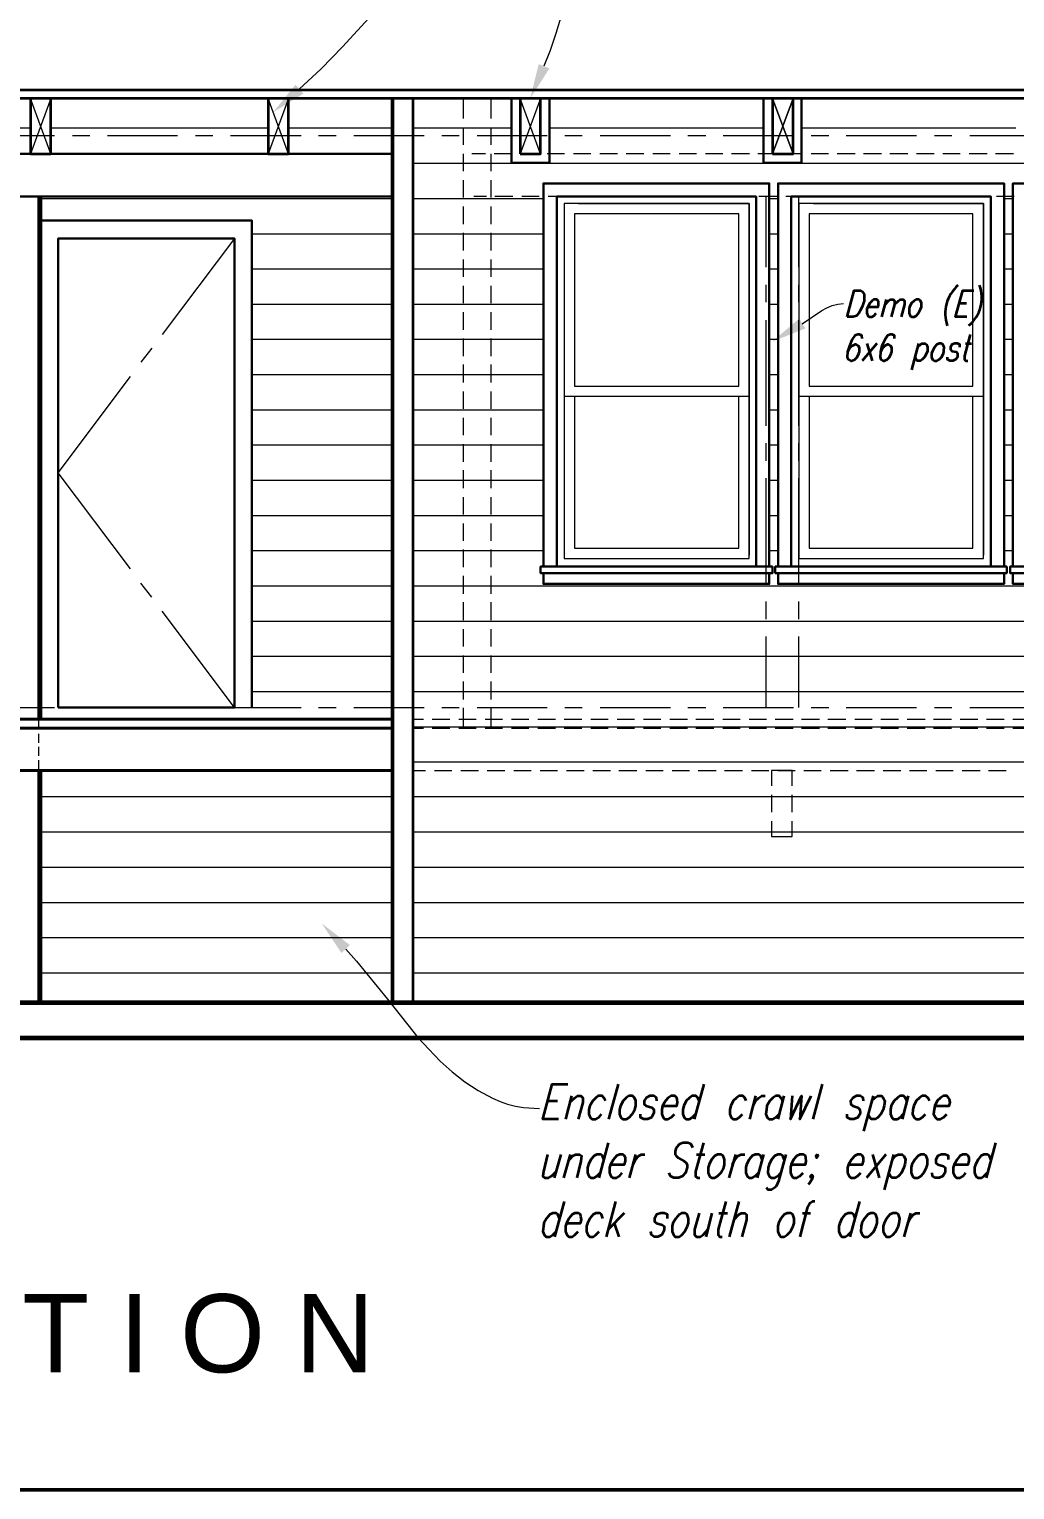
# Model space of a CAD drawing. Header units: inches. Extents: x 1543 to 43489, y -26 to 5775.
# Drawn here: x 1857.2 to 2032.3, y 2897.1 to 3156.6 of the extents above; entities that cross this region are included whole.
import ezdxf

# ---------------------------------------------------------------- set-up
doc = ezdxf.new("R2010")
doc.units = ezdxf.units.IN
doc.header["$LTSCALE"] = 0.5
doc.header["$MEASUREMENT"] = 0
for name, color, linetype in [('PDF_A-FLOR-LEVL', 7, 'Continuous'), ('PDF_A-Window', 7, 'Continuous'), ('PDF_C-TOPO', 7, 'Continuous'), ('PDF_centerlines', 7, 'Continuous'), ('PDF_Demo-section', 7, 'Continuous'), ('PDF_Hatch-siding', 7, 'Continuous'), ('PDF_Hidden1', 7, 'Continuous'), ('PDF_Layer1', 7, 'Continuous'), ('PDF_Layer2', 7, 'Continuous'), ('PDF_Layer3', 7, 'Continuous'), ('PDF_Layer4', 7, 'Continuous'), ('PDF_Layer5', 7, 'Continuous'), ('PDF_Layer6', 7, 'Continuous'), ('PDF_LEADER', 7, 'Continuous'), ('PDF_Text', 7, 'Continuous'), ('PDF_TEXT3', 7, 'Continuous')]:
    doc.layers.add(name, color=color, linetype=linetype)
doc.styles.add('PDF Arial', font='arial.ttf')

msp = doc.modelspace()

# ---------------------------------------------------------------- linework, layer by layer
at = {"layer": 'PDF_A-FLOR-LEVL', "lineweight": 20}
for points in [[(1849.19, 3137.67), (1861.7, 3137.67)], [(1864.87, 3137.67), (1867.96, 3137.67)], [(1871.13, 3137.67), (1883.55, 3137.67)], [(1886.72, 3137.67), (1889.81, 3137.67)], [(1892.98, 3137.67), (1905.49, 3137.67)], [(1908.57, 3137.67), (1911.74, 3137.67)], [(1914.83, 3137.67), (1927.34, 3137.67)], [(1930.51, 3137.67), (1933.59, 3137.67)], [(1936.76, 3137.67), (1949.19, 3137.67)], [(1952.36, 3137.67), (1955.44, 3137.67)], [(1958.61, 3137.67), (1971.12, 3137.67)], [(1974.21, 3137.67), (1977.38, 3137.67)], [(1980.46, 3137.67), (1992.97, 3137.67)], [(1996.06, 3137.67), (1999.23, 3137.67)], [(2002.31, 3137.67), (2014.82, 3137.67)], [(2017.99, 3137.67), (2021.08, 3137.67)], [(2024.25, 3137.67), (2036.76, 3137.67)], [(1849.19, 3036.09), (1861.7, 3036.09)], [(1864.87, 3036.09), (1867.96, 3036.09)], [(1871.13, 3036.09), (1883.55, 3036.09)], [(1886.72, 3036.09), (1889.81, 3036.09)], [(1892.98, 3036.09), (1905.49, 3036.09)], [(1908.57, 3036.09), (1911.74, 3036.09)], [(1914.83, 3036.09), (1927.34, 3036.09)], [(1930.51, 3036.09), (1933.59, 3036.09)], [(1936.76, 3036.09), (1949.19, 3036.09)], [(1952.36, 3036.09), (1955.44, 3036.09)], [(1958.61, 3036.09), (1971.12, 3036.09)], [(1974.21, 3036.09), (1977.38, 3036.09)], [(1980.46, 3036.09), (1992.97, 3036.09)], [(1996.06, 3036.09), (1999.23, 3036.09)], [(2002.31, 3036.09), (2014.82, 3036.09)], [(2017.99, 3036.09), (2021.08, 3036.09)], [(2024.25, 3036.09), (2036.76, 3036.09)]]:
    msp.add_lwpolyline(points, dxfattribs=at)
at = {"layer": 'PDF_A-Window', "lineweight": 30}
for points in [[(1942.85, 3144.26), (1942.85, 3132.84), (1949.61, 3132.84), (1949.61, 3144.26)], [(1987.64, 3144.26), (1987.64, 3132.84), (1994.39, 3132.84), (1994.39, 3144.26)], [(1896.73, 3036.09), (1896.73, 3122.58), (1859.28, 3122.58)], [(1862.37, 3036.09), (1862.37, 3119.41), (1893.64, 3119.41), (1893.64, 3036.09)]]:
    msp.add_lwpolyline(points, dxfattribs=at)
at = {"layer": 'PDF_C-TOPO', "lineweight": 60}
for points in [[(2143.18, 2977.38), (2143.18, 2983.63), (1679.39, 2983.63), (1679.39, 2977.38), (1621.01, 2971.21)], [(2234.42, 2977.38), (1679.39, 2977.38)]]:
    msp.add_lwpolyline(points, dxfattribs=at)
at = {"layer": 'PDF_centerlines', "lineweight": 20}
for points in [[(1893.64, 3119.41), (1880.8, 3102.31)], [(1878.97, 3099.89), (1877.05, 3097.39)], [(1875.21, 3060.7), (1862.37, 3077.79), (1875.21, 3094.89)], [(1878.97, 3055.69), (1877.05, 3058.19)], [(1893.64, 3036.09), (1880.8, 3053.19)]]:
    msp.add_lwpolyline(points, dxfattribs=at)
at = {"layer": 'PDF_Demo-section', "lineweight": 9}
for points in [[(1988.05, 3126.83), (1988.05, 3114.32)], [(1993.81, 3126.83), (1993.81, 3114.32)], [(1988.05, 3111.15), (1988.05, 3108.07)], [(1993.81, 3111.15), (1993.81, 3108.07)], [(1988.05, 3104.9), (1988.05, 3086.13)], [(1993.81, 3104.9), (1993.81, 3086.13)], [(1988.05, 3083.05), (1988.05, 3079.88)], [(1993.81, 3083.05), (1993.81, 3079.88)], [(1988.05, 3076.79), (1988.05, 3058.03)], [(1993.81, 3076.79), (1993.81, 3058.03)], [(1988.05, 3054.94), (1988.05, 3051.77)], [(1993.81, 3054.94), (1993.81, 3051.77)], [(1988.05, 3048.69), (1988.05, 3036.09)], [(1993.81, 3048.69), (1993.81, 3036.09)]]:
    msp.add_lwpolyline(points, dxfattribs=at)
at = {"layer": 'PDF_Hatch-siding', "lineweight": 13}
for points in [[(1685.31, 3139.01), (1857.45, 3139.01)], [(1861.03, 3139.01), (1899.65, 3139.01)], [(1903.23, 3139.01), (1921.75, 3139.01)], [(1925.42, 3139.01), (1942.85, 3139.01)], [(1949.61, 3139.01), (1987.64, 3139.01)], [(1994.39, 3139.01), (2032.42, 3139.01)], [(1925.42, 3132.75), (2136.84, 3132.75)], [(1859.28, 3126.5), (1921.75, 3126.5)], [(1925.42, 3126.5), (1948.52, 3126.5)], [(1988.64, 3126.5), (1990.22, 3126.5)], [(2030.34, 3126.5), (2031.92, 3126.5)], [(1896.73, 3120.24), (1921.75, 3120.24)], [(1925.42, 3120.24), (1948.52, 3120.24)], [(1988.64, 3120.24), (1990.22, 3120.24)], [(2030.34, 3120.24), (2031.92, 3120.24)], [(1896.73, 3113.99), (1921.75, 3113.99)], [(1925.42, 3113.99), (1948.52, 3113.99)], [(1988.64, 3113.99), (1990.22, 3113.99)], [(2030.34, 3113.99), (2031.92, 3113.99)], [(1896.73, 3107.73), (1921.75, 3107.73)], [(1925.42, 3107.73), (1948.52, 3107.73)], [(1988.64, 3107.73), (1990.22, 3107.73)], [(2030.34, 3107.73), (2031.92, 3107.73)], [(1896.73, 3101.48), (1921.75, 3101.48)], [(1925.42, 3101.48), (1948.52, 3101.48)], [(1988.64, 3101.48), (1990.22, 3101.48)], [(2030.34, 3101.48), (2031.92, 3101.48)], [(1896.73, 3095.22), (1921.75, 3095.22)], [(1925.42, 3095.22), (1948.52, 3095.22)], [(1988.64, 3095.22), (1990.22, 3095.22)], [(2030.34, 3095.22), (2031.92, 3095.22)], [(1896.73, 3088.97), (1921.75, 3088.97)], [(1925.42, 3088.97), (1948.52, 3088.97)], [(1988.64, 3088.97), (1990.22, 3088.97)], [(2030.34, 3088.97), (2031.92, 3088.97)], [(1896.73, 3082.71), (1921.75, 3082.71)], [(1925.42, 3082.71), (1948.52, 3082.71)], [(1988.64, 3082.71), (1990.22, 3082.71)], [(2030.34, 3082.71), (2031.92, 3082.71)], [(1896.73, 3076.46), (1921.75, 3076.46)], [(1925.42, 3076.46), (1948.52, 3076.46)], [(1988.64, 3076.46), (1990.22, 3076.46)], [(2030.34, 3076.46), (2031.92, 3076.46)], [(1896.73, 3070.2), (1921.75, 3070.2)], [(1925.42, 3070.2), (1948.52, 3070.2)], [(1988.64, 3070.2), (1990.22, 3070.2)], [(2030.34, 3070.2), (2031.92, 3070.2)], [(1896.73, 3063.95), (1921.75, 3063.95)], [(1925.42, 3063.95), (1948.52, 3063.95)], [(1988.64, 3063.95), (1990.22, 3063.95)], [(2030.34, 3063.95), (2031.92, 3063.95)], [(1896.73, 3057.69), (1921.75, 3057.69)], [(1925.42, 3057.69), (2136.84, 3057.69)], [(1896.73, 3051.44), (1921.75, 3051.44)], [(1925.42, 3051.44), (2136.84, 3051.44)], [(1896.73, 3045.18), (1921.75, 3045.18)], [(1925.42, 3045.18), (2136.84, 3045.18)], [(1896.73, 3038.93), (1921.75, 3038.93)], [(1925.42, 3038.93), (2136.84, 3038.93)], [(1925.42, 3032.67), (2136.84, 3032.67)], [(1925.42, 3026.42), (2136.84, 3026.42)], [(1859.28, 3020.25), (1921.75, 3020.25)], [(1925.42, 3020.25), (2136.84, 3020.25)], [(1859.28, 3013.99), (1921.75, 3013.99)], [(1925.42, 3013.99), (2136.84, 3013.99)], [(1859.28, 3007.74), (1921.75, 3007.74)], [(1925.42, 3007.74), (2136.84, 3007.74)], [(1859.28, 3001.48), (1921.75, 3001.48)], [(1925.42, 3001.48), (2136.84, 3001.48)], [(1859.28, 2995.23), (1921.75, 2995.23)], [(1925.42, 2995.23), (2136.84, 2995.23)], [(1859.28, 2988.97), (1921.75, 2988.97)], [(1925.42, 2988.97), (2136.84, 2988.97)]]:
    msp.add_lwpolyline(points, dxfattribs=at)
at = {"layer": 'PDF_Hidden1', "lineweight": 20}
for points in [[(1934.26, 3144.26), (1934.26, 3140.68)], [(1939.18, 3144.26), (1939.18, 3140.68)], [(1934.26, 3139.09), (1934.26, 3136.01)], [(1939.18, 3139.09), (1939.18, 3136.01)], [(1934.26, 3134.42), (1934.26, 3131.34)], [(1938.26, 3134.42), (1935.84, 3134.42)], [(1939.18, 3134.42), (1939.18, 3131.34)], [(1942.93, 3134.42), (1939.76, 3134.42)], [(1947.6, 3134.42), (1944.52, 3134.42)], [(1952.27, 3134.42), (1949.19, 3134.42)], [(1956.94, 3134.42), (1953.86, 3134.42)], [(1961.7, 3134.42), (1958.53, 3134.42)], [(1966.37, 3134.42), (1963.2, 3134.42)], [(1971.04, 3134.42), (1967.95, 3134.42)], [(1975.71, 3134.42), (1972.62, 3134.42)], [(1980.38, 3134.42), (1977.29, 3134.42)], [(1985.13, 3134.42), (1981.96, 3134.42)], [(1989.8, 3134.42), (1986.63, 3134.42)], [(1994.47, 3134.42), (1991.39, 3134.42)], [(1999.14, 3134.42), (1996.06, 3134.42)], [(2003.9, 3134.42), (2000.73, 3134.42)], [(2008.57, 3134.42), (2005.4, 3134.42)], [(2013.24, 3134.42), (2010.07, 3134.42)], [(2017.91, 3134.42), (2014.82, 3134.42)], [(2022.58, 3134.42), (2019.49, 3134.42)], [(2027.33, 3134.42), (2024.16, 3134.42)], [(2032, 3134.42), (2028.84, 3134.42)], [(1934.26, 3129.75), (1934.26, 3126.67)], [(1939.18, 3129.75), (1939.18, 3126.67)], [(1938.43, 3126.83), (1936.18, 3126.83)], [(1943.1, 3126.83), (1939.93, 3126.83)], [(1947.77, 3126.83), (1944.68, 3126.83)], [(1952.44, 3126.83), (1949.35, 3126.83)], [(1957.11, 3126.83), (1954.03, 3126.83)], [(1961.86, 3126.83), (1958.7, 3126.83)], [(1966.54, 3126.83), (1963.37, 3126.83)], [(1971.21, 3126.83), (1968.12, 3126.83)], [(1975.88, 3126.83), (1972.79, 3126.83)], [(1980.55, 3126.83), (1977.46, 3126.83)], [(1985.3, 3126.83), (1982.13, 3126.83)], [(1989.97, 3126.83), (1986.8, 3126.83)], [(1994.64, 3126.83), (1991.56, 3126.83)], [(1999.31, 3126.83), (1996.23, 3126.83)], [(2004.07, 3126.83), (2000.9, 3126.83)], [(2008.74, 3126.83), (2005.57, 3126.83)], [(2013.41, 3126.83), (2010.24, 3126.83)], [(2018.08, 3126.83), (2014.99, 3126.83)], [(2022.75, 3126.83), (2019.66, 3126.83)], [(2027.5, 3126.83), (2024.33, 3126.83)], [(2032.17, 3126.83), (2029, 3126.83)], [(1934.26, 3125.08), (1934.26, 3121.91)], [(1939.18, 3125.08), (1939.18, 3121.91)], [(1934.26, 3120.41), (1934.26, 3117.24)], [(1939.18, 3120.41), (1939.18, 3117.24)], [(1934.26, 3115.66), (1934.26, 3112.57)], [(1939.18, 3115.66), (1939.18, 3112.57)], [(1934.26, 3110.99), (1934.26, 3107.9)], [(1939.18, 3110.99), (1939.18, 3107.9)], [(1934.26, 3106.32), (1934.26, 3103.15)], [(1939.18, 3106.32), (1939.18, 3103.15)], [(1934.26, 3101.65), (1934.26, 3098.48)], [(1939.18, 3101.65), (1939.18, 3098.48)], [(1934.26, 3096.98), (1934.26, 3093.81)], [(1939.18, 3096.98), (1939.18, 3093.81)], [(1934.26, 3092.22), (1934.26, 3089.14)], [(1939.18, 3092.22), (1939.18, 3089.14)], [(1934.26, 3087.55), (1934.26, 3084.47)], [(1939.18, 3087.55), (1939.18, 3084.47)], [(1934.26, 3082.88), (1934.26, 3079.71)], [(1939.18, 3082.88), (1939.18, 3079.71)], [(1934.26, 3078.21), (1934.26, 3075.04)], [(1939.18, 3078.21), (1939.18, 3075.04)], [(1934.26, 3073.46), (1934.26, 3070.37)], [(1939.18, 3073.46), (1939.18, 3070.37)], [(1934.26, 3068.79), (1934.26, 3065.7)], [(1939.18, 3068.79), (1939.18, 3065.7)], [(1934.26, 3064.12), (1934.26, 3061.03)], [(1939.18, 3064.12), (1939.18, 3061.03)], [(1934.26, 3059.45), (1934.26, 3056.28)], [(1939.18, 3059.45), (1939.18, 3056.28)], [(1934.26, 3054.78), (1934.26, 3051.61)], [(1939.18, 3054.78), (1939.18, 3051.61)], [(1934.26, 3050.02), (1934.26, 3046.94)], [(1939.18, 3050.02), (1939.18, 3046.94)], [(1934.26, 3045.35), (1934.26, 3042.27)], [(1939.18, 3045.35), (1939.18, 3042.27)], [(1934.26, 3040.68), (1934.26, 3037.51)], [(1939.18, 3040.68), (1939.18, 3037.51)], [(1934.26, 3036.01), (1934.26, 3032.42)], [(1939.18, 3036.01), (1939.18, 3032.42)], [(1858.87, 3034.01), (1858.87, 3032.17)], [(1925.42, 3034.01), (1927.25, 3034.01)], [(1925.42, 3032.42), (1927.25, 3032.42)], [(1928.76, 3034.01), (1931.92, 3034.01)], [(1928.76, 3032.42), (1931.92, 3032.42)], [(1933.51, 3034.01), (1936.59, 3034.01)], [(1933.51, 3032.42), (1936.59, 3032.42)], [(1938.18, 3034.01), (1941.27, 3034.01)], [(1938.18, 3032.42), (1941.27, 3032.42)], [(1942.85, 3034.01), (1945.94, 3034.01)], [(1942.85, 3032.42), (1945.94, 3032.42)], [(1947.52, 3034.01), (1950.69, 3034.01)], [(1947.52, 3032.42), (1950.69, 3032.42)], [(1952.19, 3034.01), (1955.36, 3034.01)], [(1952.19, 3032.42), (1955.36, 3032.42)], [(1956.94, 3034.01), (1960.03, 3034.01)], [(1956.94, 3032.42), (1960.03, 3032.42)], [(1961.61, 3034.01), (1964.7, 3034.01)], [(1961.61, 3032.42), (1964.7, 3032.42)], [(1966.29, 3034.01), (1969.37, 3034.01)], [(1966.29, 3032.42), (1969.37, 3032.42)], [(1970.96, 3034.01), (1974.12, 3034.01)], [(1970.96, 3032.42), (1974.12, 3032.42)], [(1975.63, 3034.01), (1978.8, 3034.01)], [(1975.63, 3032.42), (1978.8, 3032.42)], [(1980.38, 3034.01), (1983.47, 3034.01)], [(1980.38, 3032.42), (1983.47, 3032.42)], [(1985.05, 3034.01), (1988.14, 3034.01)], [(1985.05, 3032.42), (1988.14, 3032.42)], [(1989.72, 3034.01), (1992.89, 3034.01)], [(1989.72, 3032.42), (1992.89, 3032.42)], [(1994.39, 3034.01), (1997.56, 3034.01)], [(1994.39, 3032.42), (1997.56, 3032.42)], [(1999.06, 3034.01), (2002.23, 3034.01)], [(1999.06, 3032.42), (2002.23, 3032.42)], [(2003.82, 3034.01), (2006.9, 3034.01)], [(2003.82, 3032.42), (2006.9, 3032.42)], [(2008.49, 3034.01), (2011.57, 3034.01)], [(2008.49, 3032.42), (2011.57, 3032.42)], [(2013.16, 3034.01), (2016.33, 3034.01)], [(2013.16, 3032.42), (2016.33, 3032.42)], [(2017.83, 3034.01), (2021, 3034.01)], [(2017.83, 3032.42), (2021, 3032.42)], [(2022.58, 3034.01), (2025.67, 3034.01)], [(2022.58, 3032.42), (2025.67, 3032.42)], [(2027.25, 3034.01), (2030.34, 3034.01)], [(2027.25, 3032.42), (2030.34, 3032.42)], [(2031.92, 3034.01), (2035.01, 3034.01)], [(2031.92, 3032.42), (2035.01, 3032.42)], [(1858.87, 3031.42), (1858.87, 3029.84)], [(1858.87, 3029.09), (1858.87, 3027.5)], [(1858.87, 3026.75), (1858.87, 3024.92)], [(1925.42, 3024.92), (1927.59, 3024.92)], [(1929.17, 3024.92), (1932.26, 3024.92)], [(1933.84, 3024.92), (1937.01, 3024.92)], [(1938.51, 3024.92), (1941.68, 3024.92)], [(1943.27, 3024.92), (1946.35, 3024.92)], [(1947.94, 3024.92), (1951.02, 3024.92)], [(1952.61, 3024.92), (1955.78, 3024.92)], [(1957.28, 3024.92), (1960.45, 3024.92)], [(1961.95, 3024.92), (1965.12, 3024.92)], [(1966.7, 3024.92), (1969.79, 3024.92)], [(1971.37, 3024.92), (1974.46, 3024.92)], [(1976.04, 3024.92), (1979.21, 3024.92)], [(1980.71, 3024.92), (1983.88, 3024.92)], [(1985.47, 3024.92), (1988.55, 3024.92)], [(1992.72, 3022.17), (1992.72, 3024.92), (1989.05, 3024.92), (1989.05, 3022.17)], [(1990.14, 3024.92), (1993.22, 3024.92)], [(1994.81, 3024.92), (1997.89, 3024.92)], [(1999.48, 3024.92), (2002.65, 3024.92)], [(2004.15, 3024.92), (2007.32, 3024.92)], [(2008.9, 3024.92), (2011.99, 3024.92)], [(2013.57, 3024.92), (2016.66, 3024.92)], [(2018.24, 3024.92), (2021.33, 3024.92)], [(2022.91, 3024.92), (2026.08, 3024.92)], [(2027.58, 3024.92), (2030.75, 3024.92)], [(1989.05, 3020.58), (1989.05, 3017.5)], [(1992.72, 3017.5), (1992.72, 3020.58)], [(1989.05, 3015.91), (1989.05, 3013.16), (1992.72, 3013.16), (1992.72, 3015.91)]]:
    msp.add_lwpolyline(points, dxfattribs=at)
at = {"layer": 'PDF_Layer1', "lineweight": 20}
for points in [[(1861.03, 3134.42), (1857.45, 3144.26)], [(1861.03, 3144.26), (1857.45, 3134.42)], [(1903.23, 3134.42), (1899.65, 3144.26)], [(1903.23, 3144.26), (1899.65, 3134.42)], [(1948.02, 3134.42), (1944.43, 3144.26)], [(1948.02, 3144.26), (1944.43, 3134.42)], [(1954.78, 3125.58), (1985.05, 3125.58), (1985.05, 3063.12)], [(1996.48, 3125.58), (2026.67, 3125.58), (2026.67, 3063.12)], [(1985.05, 3091.3), (1952.19, 3091.3)], [(1954.03, 3091.3), (1954.03, 3064.37), (1983.22, 3064.37), (1983.22, 3091.3)], [(2026.67, 3091.3), (1993.89, 3091.3)], [(1995.73, 3091.3), (1995.73, 3064.37), (2024.83, 3064.37), (2024.83, 3091.3)]]:
    msp.add_lwpolyline(points, dxfattribs=at)
for points in [[(1989.22, 3144.26), (1992.89, 3134.42)], [(1989.22, 3134.42), (1992.89, 3144.26)], [(1952.19, 3125.58), (1952.19, 3062.53), (1985.05, 3062.53), (1985.05, 3125.58)], [(1954.03, 3123.75), (1954.03, 3093.14), (1983.22, 3093.14), (1983.22, 3123.75)], [(1993.89, 3125.58), (1993.89, 3062.53), (2026.67, 3062.53), (2026.67, 3125.58)], [(1995.73, 3123.75), (1995.73, 3093.14), (2024.83, 3093.14), (2024.83, 3123.75)]]:
    msp.add_lwpolyline(points, close=True, dxfattribs=at)
at = {"layer": 'PDF_Layer2', "lineweight": 30}
for points in [[(1921.75, 3134.42), (1851.69, 3134.42)], [(1988.64, 3061.11), (1988.64, 3129.17), (1948.52, 3129.17), (1948.52, 3061.11)], [(2030.34, 3061.11), (2030.34, 3129.17), (1990.22, 3129.17), (1990.22, 3061.11)], [(2072.04, 3061.11), (2072.04, 3129.17), (2031.92, 3129.17), (2031.92, 3061.11)], [(1921.75, 3126.83), (1851.69, 3126.83)], [(1858.87, 3126.83), (1858.87, 3034.01)], [(1948.52, 3059.95), (1948.52, 3058.03), (1988.64, 3058.03), (1988.64, 3059.95)], [(1990.22, 3059.95), (1990.22, 3058.03), (2030.34, 3058.03), (2030.34, 3059.95)], [(2031.92, 3059.95), (2031.92, 3058.03), (2072.04, 3058.03), (2072.04, 3059.95)], [(1862.37, 3036.09), (1893.64, 3036.09)], [(1858.87, 3024.92), (1858.87, 2983.63)]]:
    msp.add_lwpolyline(points, dxfattribs=at)
for points in [[(1986.3, 3061.11), (1986.3, 3126.83), (1950.94, 3126.83), (1950.94, 3061.11), (1950.94, 3126.83), (1986.3, 3126.83)], [(2028, 3061.11), (2028, 3126.83), (1992.56, 3126.83), (1992.56, 3061.11), (1992.56, 3126.83), (2028, 3126.83)], [(1989.22, 3061.11), (1989.22, 3059.95), (1948.02, 3059.95), (1948.02, 3061.11)], [(2030.84, 3061.11), (2030.84, 3059.95), (1989.72, 3059.95), (1989.72, 3061.11)], [(2072.54, 3061.11), (2072.54, 3059.95), (2031.42, 3059.95), (2031.42, 3061.11)]]:
    msp.add_lwpolyline(points, close=True, dxfattribs=at)
at = {"layer": 'PDF_Layer3', "lineweight": 35}
for points in [[(1841.85, 3145.76), (2169.03, 3145.76), (2169.03, 3144.26), (1841.85, 3144.26), (1841.85, 3147.68)], [(1925.42, 2983.63), (1925.42, 3144.26)]]:
    msp.add_lwpolyline(points, dxfattribs=at)
for points in [[(1857.45, 3134.42), (1861.03, 3134.42), (1861.03, 3144.26), (1857.45, 3144.26)], [(1899.65, 3134.42), (1903.23, 3134.42), (1903.23, 3144.26), (1899.65, 3144.26)], [(1944.43, 3134.42), (1948.02, 3134.42), (1948.02, 3144.26), (1944.43, 3144.26)], [(1989.22, 3134.42), (1992.89, 3134.42), (1992.89, 3144.26), (1989.22, 3144.26)]]:
    msp.add_lwpolyline(points, close=True, dxfattribs=at)
at = {"layer": 'PDF_Layer4', "lineweight": 40}
for points in [[(1921.75, 3034.01), (1658.79, 3034.01), (1658.79, 3024.92), (1921.75, 3024.92)], [(1921.75, 3032.42), (1658.79, 3032.42)]]:
    msp.add_lwpolyline(points, dxfattribs=at)
at = {"layer": 'PDF_Layer5', "lineweight": 40}
for points in [[(1859.28, 3034.01), (1859.28, 3126.83)], [(1859.28, 2983.63), (1859.28, 3024.92)]]:
    msp.add_lwpolyline(points, dxfattribs=at)
at = {"layer": 'PDF_Layer6', "lineweight": 50}
for points in [[(1921.75, 2983.63), (1921.75, 3144.26)], [(1666.88, 2897.15), (2233.33, 2897.15)]]:
    msp.add_lwpolyline(points, dxfattribs=at)
at = {"layer": 'PDF_LEADER', "lineweight": 20}
for points in [[(1920.16, 3161.44), (1912.83, 3153.44), (1909.07, 3149.52), (1905.15, 3145.93)], [(1948.69, 3150.02), (1949.77, 3152.85), (1950.77, 3155.86), (1952.61, 3161.94)], [(1994.47, 3104.23), (1997.98, 3106.57), (1998.89, 3107.07), (1999.81, 3107.48), (2000.81, 3107.73), (2001.81, 3107.82)], [(1913.41, 2993.14), (1915.33, 2991.06), (1917.16, 2988.81), (1920.83, 2984.3), (1924.42, 2979.72), (1926.25, 2977.46), (1928.17, 2975.38), (1930.17, 2973.29), (1932.34, 2971.38), (1934.59, 2969.62), (1936.93, 2968.04), (1939.51, 2966.7), (1940.85, 2966.12), (1942.18, 2965.62), (1943.6, 2965.29), (1945.02, 2965.04), (1947.85, 2964.87)]]:
    msp.add_lwpolyline(points, dxfattribs=at)
at = {"layer": 'PDF_LEADER', "transparency": 33554559}
for points in [[(1947.69, 3150.35), (1946.19, 3144.26), (1949.61, 3149.6)], [(1904.49, 3146.68), (1900.48, 3141.76), (1905.9, 3145.1)], [(1993.97, 3105.15), (1989.14, 3101.06), (1995.06, 3103.4)], [(1914.16, 2993.89), (1909.16, 2997.73), (1912.66, 2992.48)]]:
    msp.add_solid(points, dxfattribs=at)
at = {"layer": 'PDF_TEXT3', "lineweight": 35}
for points in [[(2002.48, 3105.48), (2003.73, 3110.15), (2004.82, 3110.15), (2005.23, 3109.9), (2005.48, 3109.49), (2005.48, 3108.99), (2005.48, 3108.32), (2005.15, 3107.23), (2004.82, 3106.57), (2004.57, 3106.15), (2004.15, 3105.65), (2003.56, 3105.48)], [(2014.74, 3108.57), (2014.41, 3108.32), (2013.91, 3107.9), (2013.57, 3107.23), (2013.49, 3106.82), (2013.49, 3106.15), (2013.66, 3105.65), (2013.91, 3105.48), (2014.41, 3105.48), (2014.74, 3105.65), (2015.16, 3106.15), (2015.49, 3106.82), (2015.66, 3107.23), (2015.66, 3107.9), (2015.49, 3108.32), (2015.24, 3108.57)], [(2018.83, 3100.73), (2018.41, 3100.56), (2017.99, 3100.06), (2017.66, 3099.39), (2017.49, 3098.98), (2017.49, 3098.31), (2017.66, 3097.89), (2017.99, 3097.64), (2018.41, 3097.64), (2018.83, 3097.89), (2019.24, 3098.31), (2019.58, 3098.98), (2019.66, 3099.39), (2019.74, 3100.06), (2019.49, 3100.56), (2019.24, 3100.73)], [(1963.7, 2967.12), (1963.2, 2966.79), (1962.7, 2966.2), (1962.2, 2965.37), (1962.03, 2964.7), (1962.03, 2963.87), (1962.28, 2963.29), (1962.62, 2962.95), (1963.28, 2962.95), (1963.78, 2963.29), (1964.28, 2963.87), (1964.78, 2964.7), (1964.95, 2965.37), (1964.95, 2966.2), (1964.7, 2966.79), (1964.37, 2967.12)], [(1979.46, 2956.7), (1978.96, 2956.45), (1978.38, 2955.78), (1977.96, 2954.95), (1977.79, 2954.36), (1977.79, 2953.44), (1978.04, 2952.86), (1978.38, 2952.53), (1978.96, 2952.53), (1979.46, 2952.86), (1980.05, 2953.44), (1980.55, 2954.36), (1980.71, 2954.95), (1980.71, 2955.78), (1980.46, 2956.45), (1980.13, 2956.7)], [(1997.23, 2956.7), (1996.89, 2956.45), (1997.06, 2956.11), (1997.31, 2956.45)], [(2015.57, 2956.7), (2015.07, 2956.45), (2014.49, 2955.78), (2013.99, 2954.95), (2013.82, 2954.36), (2013.82, 2953.44), (2014.07, 2952.86), (2014.41, 2952.53), (2015.07, 2952.53), (2015.57, 2952.86), (2016.07, 2953.44), (2016.58, 2954.36), (2016.74, 2954.95), (2016.74, 2955.78), (2016.49, 2956.45), (2016.16, 2956.7)], [(1973.04, 2946.27), (1972.62, 2946.02), (1972.04, 2945.35), (1971.54, 2944.52), (1971.37, 2943.94), (1971.37, 2943.02), (1971.62, 2942.44), (1971.96, 2942.1), (1972.62, 2942.1), (1973.12, 2942.44), (1973.62, 2943.02), (1974.12, 2943.94), (1974.29, 2944.52), (1974.29, 2945.35), (1974.04, 2946.02), (1973.71, 2946.27)], [(1991.81, 2946.27), (1991.31, 2946.02), (1990.72, 2945.35), (1990.3, 2944.52), (1990.14, 2943.94), (1990.14, 2943.02), (1990.39, 2942.44), (1990.72, 2942.1), (1991.31, 2942.1), (1991.81, 2942.44), (1992.39, 2943.02), (1992.89, 2943.94), (1993.06, 2944.52), (1993.06, 2945.35), (1992.81, 2946.02), (1992.47, 2946.27)], [(2006.65, 2946.27), (2006.15, 2946.02), (2005.57, 2945.35), (2005.07, 2944.52), (2004.98, 2943.94), (2004.9, 2943.02), (2005.15, 2942.44), (2005.48, 2942.1), (2006.15, 2942.1), (2006.65, 2942.44), (2007.23, 2943.02), (2007.65, 2943.94), (2007.82, 2944.52), (2007.82, 2945.35), (2007.57, 2946.02), (2007.23, 2946.27)], [(2010.57, 2946.27), (2010.07, 2946.02), (2009.49, 2945.35), (2009.07, 2944.52), (2008.9, 2943.94), (2008.9, 2943.02), (2009.15, 2942.44), (2009.49, 2942.1), (2010.07, 2942.1), (2010.57, 2942.44), (2011.15, 2943.02), (2011.57, 2943.94), (2011.74, 2944.52), (2011.82, 2945.35), (2011.57, 2946.02), (2011.24, 2946.27)]]:
    msp.add_lwpolyline(points, close=True, dxfattribs=at)
for points in [[(2006.15, 3107.23), (2007.99, 3107.23), (2008.07, 3107.65), (2008.07, 3108.15), (2007.99, 3108.32), (2007.73, 3108.57), (2007.23, 3108.57), (2006.9, 3108.32), (2006.48, 3107.9), (2006.15, 3107.23), (2005.98, 3106.82), (2005.98, 3106.15), (2006.15, 3105.65), (2006.4, 3105.48), (2006.9, 3105.48), (2007.23, 3105.65), (2007.65, 3106.15)], [(2009.4, 3108.57), (2008.57, 3105.48)], [(2009.24, 3107.65), (2009.82, 3108.32), (2010.24, 3108.57), (2010.65, 3108.57), (2010.9, 3108.32), (2010.9, 3107.65), (2010.32, 3105.48)], [(2010.9, 3107.65), (2011.57, 3108.32), (2011.9, 3108.57), (2012.41, 3108.57), (2012.66, 3108.32), (2012.66, 3107.65), (2012.07, 3105.48)], [(2023.75, 3105.48), (2021.75, 3105.48), (2023, 3110.15), (2025, 3110.15)], [(2022.41, 3107.9), (2023.66, 3107.9)], [(2005.15, 3101.65), (2005.07, 3102.15), (2004.65, 3102.31), (2004.4, 3102.31), (2003.82, 3102.15), (2003.31, 3101.4), (2002.9, 3100.31), (2002.56, 3099.23), (2002.48, 3098.31), (2002.73, 3097.89), (2003.15, 3097.64), (2003.23, 3097.64), (2003.82, 3097.89), (2004.23, 3098.31), (2004.57, 3098.98), (2004.65, 3099.23), (2004.65, 3099.89), (2004.48, 3100.31), (2004.07, 3100.56), (2003.9, 3100.56), (2003.4, 3100.31), (2002.9, 3099.89), (2002.56, 3099.23)], [(2007.73, 3100.73), (2005.15, 3097.64)], [(2005.98, 3100.73), (2006.9, 3097.64)], [(2010.9, 3101.65), (2010.9, 3102.15), (2010.49, 3102.31), (2010.15, 3102.31), (2009.65, 3102.15), (2009.15, 3101.4), (2008.65, 3100.31), (2008.4, 3099.23), (2008.32, 3098.31), (2008.49, 3097.89), (2008.9, 3097.64), (2009.07, 3097.64), (2009.57, 3097.89), (2009.99, 3098.31), (2010.32, 3098.98), (2010.4, 3099.23), (2010.4, 3099.89), (2010.24, 3100.31), (2009.82, 3100.56), (2009.65, 3100.56), (2009.15, 3100.31), (2008.74, 3099.89), (2008.4, 3099.23)], [(2015.16, 3100.73), (2013.91, 3096.06)], [(2014.99, 3100.06), (2015.49, 3100.56), (2015.82, 3100.73), (2016.33, 3100.73), (2016.58, 3100.56), (2016.74, 3100.06), (2016.74, 3099.39), (2016.58, 3098.98), (2016.24, 3098.31), (2015.82, 3097.89), (2015.49, 3097.64), (2014.99, 3097.64), (2014.74, 3097.89), (2014.57, 3098.31)], [(2022.5, 3100.06), (2022.5, 3100.56), (2022.08, 3100.73), (2021.58, 3100.73), (2021.08, 3100.56), (2020.83, 3100.06), (2020.83, 3099.64), (2021.08, 3099.39), (2021.83, 3099.23), (2022.08, 3098.98), (2022.08, 3098.56), (2022.08, 3098.31), (2021.75, 3097.89), (2021.25, 3097.64), (2020.75, 3097.64), (2020.33, 3097.89), (2020.33, 3098.31)], [(2024.33, 3102.31), (2023.33, 3098.56), (2023.33, 3097.89), (2023.58, 3097.64), (2023.91, 3097.64)], [(2023.5, 3100.73), (2024.58, 3100.73)], [(1951.19, 2962.95), (1948.44, 2962.95), (1950.11, 2969.21), (1952.86, 2969.21)], [(1961.78, 2969.21), (1960.11, 2962.95)], [(1977.04, 2969.21), (1975.29, 2962.95)], [(1998.06, 2969.21), (1996.39, 2962.95)], [(1949.35, 2966.2), (1951.02, 2966.2)], [(1953.52, 2967.12), (1952.44, 2962.95)], [(1953.19, 2965.95), (1954.11, 2966.79), (1954.61, 2967.12), (1955.19, 2967.12), (1955.53, 2966.79), (1955.53, 2965.95), (1954.69, 2962.95)], [(1959.53, 2966.2), (1959.28, 2966.79), (1958.95, 2967.12), (1958.28, 2967.12), (1957.86, 2966.79), (1957.28, 2966.2), (1956.78, 2965.37), (1956.61, 2964.7), (1956.61, 2963.87), (1956.86, 2963.29), (1957.19, 2962.95), (1957.86, 2962.95), (1958.36, 2963.29), (1958.86, 2963.87)], [(1968.7, 2966.2), (1968.62, 2966.79), (1968.12, 2967.12), (1967.45, 2967.12), (1966.79, 2966.79), (1966.45, 2966.2), (1966.45, 2965.62), (1966.79, 2965.37), (1967.79, 2965.04), (1968.12, 2964.7), (1968.12, 2964.12), (1968.04, 2963.87), (1967.7, 2963.29), (1967.04, 2962.95), (1966.37, 2962.95), (1965.78, 2963.29), (1965.78, 2963.87)], [(1969.7, 2965.37), (1972.21, 2965.37), (1972.37, 2965.95), (1972.29, 2966.54), (1972.21, 2966.79), (1971.87, 2967.12), (1971.21, 2967.12), (1970.71, 2966.79), (1970.2, 2966.2), (1969.7, 2965.37), (1969.54, 2964.7), (1969.54, 2963.87), (1969.79, 2963.29), (1970.12, 2962.95), (1970.71, 2962.95), (1971.21, 2963.29), (1971.79, 2963.87)], [(1976.21, 2966.2), (1975.96, 2966.79), (1975.63, 2967.12), (1974.96, 2967.12), (1974.46, 2966.79), (1973.87, 2966.2), (1973.46, 2965.37), (1973.29, 2964.7), (1973.29, 2963.87), (1973.54, 2963.29), (1973.87, 2962.95), (1974.46, 2962.95), (1974.96, 2963.29), (1975.54, 2963.87)], [(1984.55, 2966.2), (1984.3, 2966.79), (1983.97, 2967.12), (1983.3, 2967.12), (1982.8, 2966.79), (1982.21, 2966.2), (1981.8, 2965.37), (1981.63, 2964.7), (1981.63, 2963.87), (1981.88, 2963.29), (1982.21, 2962.95), (1982.8, 2962.95), (1983.3, 2963.29), (1983.88, 2963.87)], [(1986.22, 2967.12), (1985.13, 2962.95)], [(1985.8, 2965.37), (1986.22, 2966.2), (1986.8, 2966.79), (1987.3, 2967.12), (1987.89, 2967.12)], [(1990.97, 2966.2), (1990.72, 2966.79), (1990.39, 2967.12), (1989.8, 2967.12), (1989.3, 2966.79), (1988.72, 2966.2), (1988.22, 2965.37), (1988.14, 2964.7), (1988.05, 2963.87), (1988.3, 2963.29), (1988.64, 2962.95), (1989.3, 2962.95), (1989.8, 2963.29), (1990.39, 2963.87)], [(1991.22, 2967.12), (1990.14, 2962.95)], [(1992.72, 2967.12), (1992.39, 2962.95), (1994.39, 2967.12), (1994.06, 2962.95), (1996.06, 2967.12)], [(2005.4, 2966.2), (2005.32, 2966.79), (2004.82, 2967.12), (2004.15, 2967.12), (2003.48, 2966.79), (2003.06, 2966.2), (2003.15, 2965.62), (2003.48, 2965.37), (2004.4, 2965.04), (2004.73, 2964.7), (2004.82, 2964.12), (2004.73, 2963.87), (2004.4, 2963.29), (2003.65, 2962.95), (2003.06, 2962.95), (2002.48, 2963.29), (2002.48, 2963.87)], [(2007.07, 2967.12), (2005.4, 2960.87)], [(2006.82, 2966.2), (2007.4, 2966.79), (2007.9, 2967.12), (2008.57, 2967.12), (2008.9, 2966.79), (2009.15, 2966.2), (2009.07, 2965.37), (2008.9, 2964.7), (2008.49, 2963.87), (2007.9, 2963.29), (2007.4, 2962.95), (2006.82, 2962.95), (2006.48, 2963.29), (2006.23, 2963.87)], [(2013.07, 2966.2), (2012.82, 2966.79), (2012.49, 2967.12), (2011.9, 2967.12), (2011.4, 2966.79), (2010.82, 2966.2), (2010.32, 2965.37), (2010.15, 2964.7), (2010.15, 2963.87), (2010.4, 2963.29), (2010.74, 2962.95), (2011.4, 2962.95), (2011.9, 2963.29), (2012.41, 2963.87)], [(2013.32, 2967.12), (2012.24, 2962.95)], [(2017.08, 2966.2), (2016.83, 2966.79), (2016.41, 2967.12), (2015.82, 2967.12), (2015.32, 2966.79), (2014.74, 2966.2), (2014.32, 2965.37), (2014.16, 2964.7), (2014.07, 2963.87), (2014.41, 2963.29), (2014.74, 2962.95), (2015.32, 2962.95), (2015.82, 2963.29), (2016.41, 2963.87)], [(2018.08, 2965.37), (2020.58, 2965.37), (2020.75, 2965.95), (2020.66, 2966.54), (2020.5, 2966.79), (2020.16, 2967.12), (2019.58, 2967.12), (2019.08, 2966.79), (2018.49, 2966.2), (2018.08, 2965.37), (2017.91, 2964.7), (2017.83, 2963.87), (2018.16, 2963.29), (2018.49, 2962.95), (2019.08, 2962.95), (2019.58, 2963.29), (2020.16, 2963.87)], [(1960.03, 2958.78), (1958.36, 2952.53)], [(1975.04, 2957.86), (1974.79, 2958.53), (1974.21, 2958.78), (1973.37, 2958.78), (1972.71, 2958.53), (1972.12, 2957.86), (1971.96, 2957.28), (1971.96, 2956.7), (1972.12, 2956.45), (1972.46, 2956.11), (1973.54, 2955.53), (1973.87, 2955.2), (1974.04, 2954.95), (1974.04, 2954.36), (1973.79, 2953.44), (1973.21, 2952.86), (1972.54, 2952.53), (1971.71, 2952.53), (1971.12, 2952.86), (1970.87, 2953.44)], [(1976.96, 2958.78), (1975.54, 2953.69), (1975.54, 2952.86), (1975.88, 2952.53), (1976.29, 2952.53)], [(2028.84, 2958.78), (2027.17, 2952.53)], [(1949.27, 2956.7), (1948.52, 2953.69), (1948.44, 2952.86), (1948.77, 2952.53), (1949.44, 2952.53), (1949.94, 2952.86), (1950.77, 2953.69)], [(1951.61, 2956.7), (1950.44, 2952.53)], [(1953.27, 2956.7), (1952.11, 2952.53)], [(1952.94, 2955.53), (1953.78, 2956.45), (1954.28, 2956.7), (1954.94, 2956.7), (1955.28, 2956.45), (1955.19, 2955.53), (1954.44, 2952.53)], [(1959.28, 2955.78), (1959.03, 2956.45), (1958.7, 2956.7), (1958.03, 2956.7), (1957.53, 2956.45), (1956.94, 2955.78), (1956.53, 2954.95), (1956.36, 2954.36), (1956.36, 2953.44), (1956.61, 2952.86), (1956.94, 2952.53), (1957.53, 2952.53), (1958.03, 2952.86), (1958.61, 2953.44)], [(1960.45, 2954.95), (1962.95, 2954.95), (1963.12, 2955.53), (1963.12, 2956.11), (1962.95, 2956.45), (1962.62, 2956.7), (1962.03, 2956.7), (1961.53, 2956.45), (1960.95, 2955.78), (1960.45, 2954.95), (1960.28, 2954.36), (1960.28, 2953.44), (1960.53, 2952.86), (1960.86, 2952.53), (1961.53, 2952.53), (1962.03, 2952.86), (1962.53, 2953.44)], [(1964.87, 2956.7), (1963.78, 2952.53)], [(1964.45, 2954.95), (1964.87, 2955.78), (1965.45, 2956.45), (1965.95, 2956.7), (1966.54, 2956.7)], [(1975.71, 2956.7), (1977.21, 2956.7)], [(1982.63, 2956.7), (1981.46, 2952.53)], [(1982.13, 2954.95), (1982.55, 2955.78), (1983.13, 2956.45), (1983.63, 2956.7), (1984.3, 2956.7)], [(1987.39, 2955.78), (1987.14, 2956.45), (1986.8, 2956.7), (1986.13, 2956.7), (1985.63, 2956.45), (1985.05, 2955.78), (1984.63, 2954.95), (1984.47, 2954.36), (1984.47, 2953.44), (1984.72, 2952.86), (1985.05, 2952.53), (1985.63, 2952.53), (1986.13, 2952.86), (1986.72, 2953.44)], [(1987.64, 2956.7), (1986.47, 2952.53)], [(1991.56, 2956.7), (1990.3, 2951.94), (1989.89, 2951.03), (1989.55, 2950.78), (1989.05, 2950.44), (1988.47, 2950.44), (1988.14, 2950.78)], [(1991.31, 2955.78), (1991.05, 2956.45), (1990.72, 2956.7), (1990.14, 2956.7), (1989.64, 2956.45), (1989.05, 2955.78), (1988.64, 2954.95), (1988.47, 2954.36), (1988.39, 2953.44), (1988.64, 2952.86), (1988.97, 2952.53), (1989.64, 2952.53), (1990.14, 2952.86), (1990.72, 2953.44)], [(1992.56, 2954.95), (1995.06, 2954.95), (1995.22, 2955.53), (1995.14, 2956.11), (1995.06, 2956.45), (1994.72, 2956.7), (1994.06, 2956.7), (1993.56, 2956.45), (1992.97, 2955.78), (1992.56, 2954.95), (1992.39, 2954.36), (1992.39, 2953.44), (1992.64, 2952.86), (1992.97, 2952.53), (1993.56, 2952.53), (1994.06, 2952.86), (1994.64, 2953.44)], [(2002.73, 2954.95), (2005.23, 2954.95), (2005.4, 2955.53), (2005.4, 2956.11), (2005.23, 2956.45), (2004.9, 2956.7), (2004.32, 2956.7), (2003.82, 2956.45), (2003.23, 2955.78), (2002.73, 2954.95), (2002.56, 2954.36), (2002.56, 2953.44), (2002.81, 2952.86), (2003.15, 2952.53), (2003.82, 2952.53), (2004.32, 2952.86), (2004.9, 2953.44)], [(2009.32, 2956.7), (2005.9, 2952.53)], [(2006.98, 2956.7), (2008.15, 2952.53)], [(2010.74, 2956.7), (2009.07, 2950.44)], [(2010.49, 2955.78), (2011.07, 2956.45), (2011.57, 2956.7), (2012.24, 2956.7), (2012.57, 2956.45), (2012.82, 2955.78), (2012.74, 2954.95), (2012.57, 2954.36), (2012.16, 2953.44), (2011.57, 2952.86), (2011.07, 2952.53), (2010.49, 2952.53), (2010.15, 2952.86), (2009.9, 2953.44)], [(2020.5, 2955.78), (2020.5, 2956.45), (2019.91, 2956.7), (2019.24, 2956.7), (2018.58, 2956.45), (2018.24, 2955.78), (2018.24, 2955.2), (2018.58, 2954.95), (2019.58, 2954.61), (2019.91, 2954.36), (2019.91, 2953.69), (2019.83, 2953.44), (2019.49, 2952.86), (2018.83, 2952.53), (2018.16, 2952.53), (2017.66, 2952.86), (2017.58, 2953.44)], [(2021.5, 2954.95), (2024, 2954.95), (2024.16, 2955.53), (2024.16, 2956.11), (2024, 2956.45), (2023.66, 2956.7), (2023, 2956.7), (2022.5, 2956.45), (2022, 2955.78), (2021.5, 2954.95), (2021.33, 2954.36), (2021.33, 2953.44), (2021.58, 2952.86), (2021.91, 2952.53), (2022.58, 2952.53), (2023.08, 2952.86), (2023.58, 2953.44)], [(2028, 2955.78), (2027.75, 2956.45), (2027.42, 2956.7), (2026.75, 2956.7), (2026.25, 2956.45), (2025.75, 2955.78), (2025.25, 2954.95), (2025.08, 2954.36), (2025.08, 2953.44), (2025.33, 2952.86), (2025.67, 2952.53), (2026.33, 2952.53), (2026.75, 2952.86), (2027.33, 2953.44)], [(1996.39, 2952.86), (1996.06, 2952.53), (1995.98, 2952.86), (1996.23, 2953.11), (1996.39, 2952.86), (1996.23, 2952.28), (1995.81, 2951.61), (1995.56, 2951.36)], [(1952.19, 2948.36), (1950.52, 2942.1)], [(1961.36, 2948.36), (1959.7, 2942.1)], [(1980.96, 2948.36), (1979.55, 2943.35), (1979.55, 2942.44), (1979.88, 2942.1), (1980.3, 2942.1)], [(1983.22, 2948.36), (1981.55, 2942.1)], [(1996.73, 2948.36), (1996.31, 2948.36), (1995.89, 2948.11), (1995.39, 2947.19), (1994.06, 2942.1)], [(2004.65, 2948.36), (2002.98, 2942.1)], [(1951.36, 2945.35), (1951.11, 2946.02), (1950.77, 2946.27), (1950.19, 2946.27), (1949.69, 2946.02), (1949.1, 2945.35), (1948.6, 2944.52), (1948.52, 2943.94), (1948.44, 2943.02), (1948.69, 2942.44), (1949.02, 2942.1), (1949.69, 2942.1), (1950.19, 2942.44), (1950.77, 2943.02)], [(1952.61, 2944.52), (1955.11, 2944.52), (1955.28, 2945.1), (1955.19, 2945.69), (1955.11, 2946.02), (1954.78, 2946.27), (1954.11, 2946.27), (1953.61, 2946.02), (1953.02, 2945.35), (1952.61, 2944.52), (1952.44, 2943.94), (1952.44, 2943.02), (1952.69, 2942.44), (1953.02, 2942.1), (1953.61, 2942.1), (1954.11, 2942.44), (1954.69, 2943.02)], [(1959.11, 2945.35), (1958.86, 2946.02), (1958.53, 2946.27), (1957.86, 2946.27), (1957.36, 2946.02), (1956.78, 2945.35), (1956.36, 2944.52), (1956.19, 2943.94), (1956.19, 2943.02), (1956.44, 2942.44), (1956.78, 2942.1), (1957.36, 2942.1), (1957.86, 2942.44), (1958.45, 2943.02)], [(1962.87, 2946.27), (1960.03, 2943.35)], [(1961.11, 2944.52), (1961.95, 2942.1)], [(1970.54, 2945.35), (1970.54, 2946.02), (1969.95, 2946.27), (1969.37, 2946.27), (1968.62, 2946.02), (1968.29, 2945.35), (1968.29, 2944.77), (1968.62, 2944.52), (1969.62, 2944.19), (1969.95, 2943.94), (1969.95, 2943.35), (1969.87, 2943.02), (1969.54, 2942.44), (1968.87, 2942.1), (1968.2, 2942.1), (1967.7, 2942.44), (1967.62, 2943.02)], [(1976.21, 2946.27), (1975.38, 2943.35), (1975.38, 2942.44), (1975.71, 2942.1), (1976.38, 2942.1), (1976.88, 2942.44), (1977.71, 2943.35)], [(1978.46, 2946.27), (1977.38, 2942.1)], [(1979.71, 2946.27), (1981.21, 2946.27)], [(1982.38, 2945.1), (1983.22, 2946.02), (1983.72, 2946.27), (1984.3, 2946.27), (1984.63, 2946.02), (1984.63, 2945.1), (1983.8, 2942.1)], [(1994.56, 2946.27), (1995.98, 2946.27)], [(2003.9, 2945.35), (2003.65, 2946.02), (2003.31, 2946.27), (2002.65, 2946.27), (2002.15, 2946.02), (2001.56, 2945.35), (2001.15, 2944.52), (2000.98, 2943.94), (2000.98, 2943.02), (2001.23, 2942.44), (2001.56, 2942.1), (2002.15, 2942.1), (2002.65, 2942.44), (2003.23, 2943.02)], [(2013.74, 2946.27), (2012.57, 2942.1)], [(2013.24, 2944.52), (2013.66, 2945.35), (2014.24, 2946.02), (2014.74, 2946.27), (2015.41, 2946.27)]]:
    msp.add_lwpolyline(points, dxfattribs=at)
for centre, radius, start, end in [((2026.63, 3106.03), 6.73, 131.558, 198.4963), ((2019.99, 3108.84), 6.41, 309.6604, 20.3939)]:
    msp.add_arc(centre, radius, start, end, dxfattribs=at)

# ---------------------------------------------------------------- texts
at = {"layer": 'PDF_Text', "insert": (1671.6, 2917.81), "char_height": 13.8903, "attachment_point": 7, "style": 'PDF Arial'}
msp.add_mtext('S O U T H E L E V A T I O N', dxfattribs=at)

doc.saveas('drawing.dxf')
